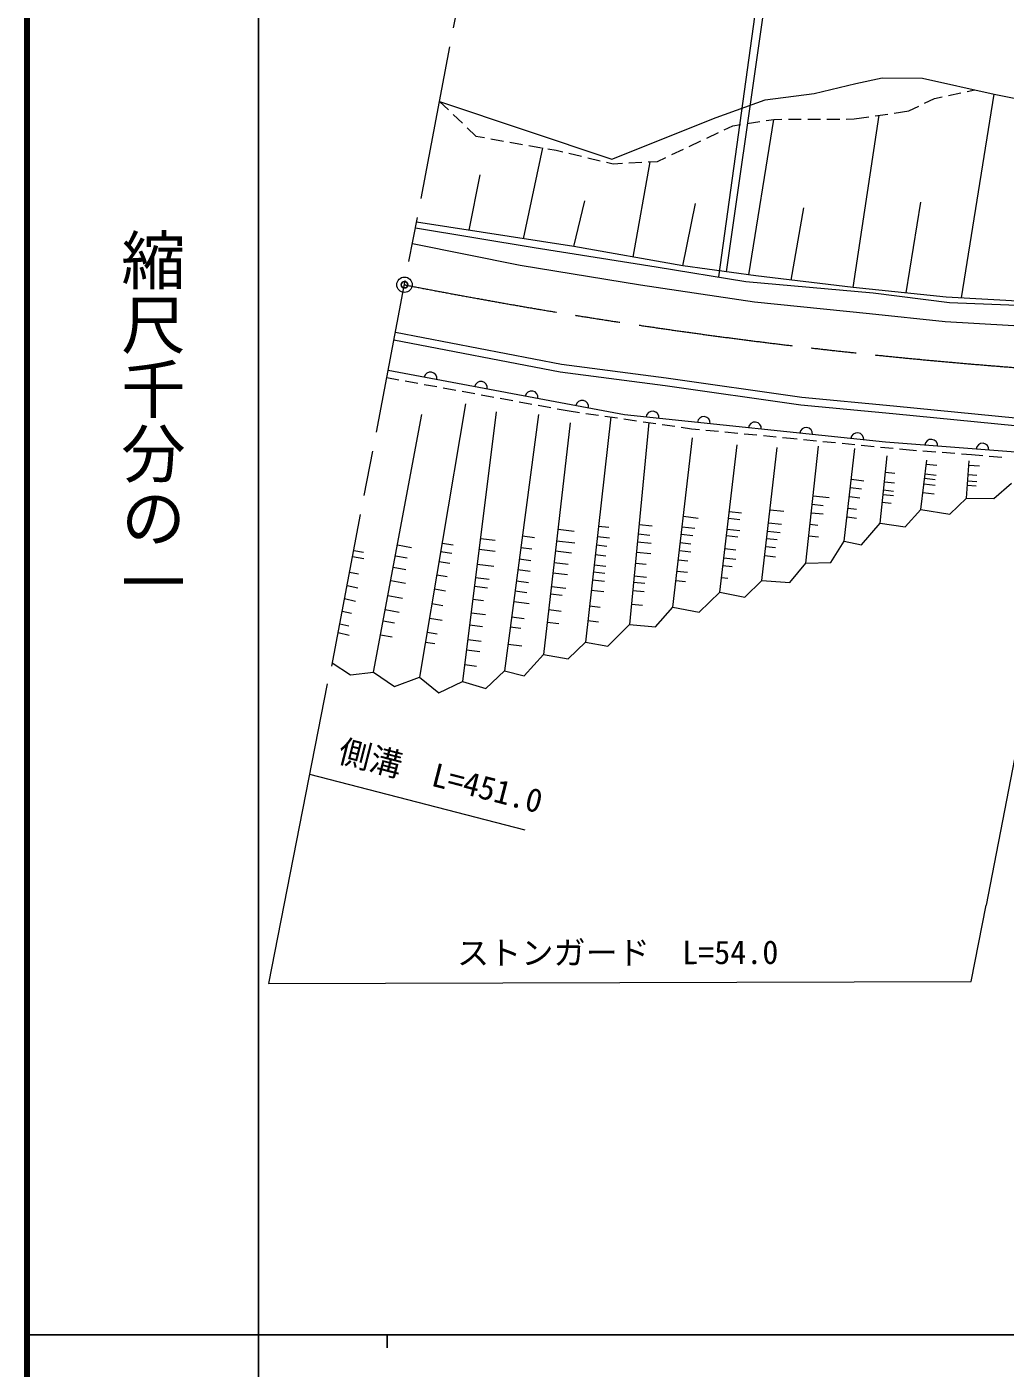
# Model space of a CAD drawing. Units: millimetres, scale not verified. Extents: x 40000 to 680000, y 20000 to 380000.
# Drawn here: x 40000 to 116038, y 202409 to 306636 of the extents above; entities that cross this region are included whole.
import ezdxf
from ezdxf.enums import TextEntityAlignment as Align

# ---------------------------------------------------------------- set-up
doc = ezdxf.new("R2010")
doc.units = ezdxf.units.MM
doc.header["$LTSCALE"] = 1000
doc.header["$PDMODE"] = 32
doc.header["$PDSIZE"] = 500
doc.linetypes.add('CHAIN', pattern=[18.5, 12, -1.5, 3.5, -1.5])
for name, color, linetype, lineweight in [('M-BGD', 7, 'Continuous', 13), ('M-BMK', 2, 'CHAIN', 13), ('M-BMK-SRVR', 3, 'Continuous', 13), ('M-STR-HTXT', 7, 'Continuous', 13), ('M-TTL', 2, 'Continuous', 140), ('M-TTL-BAND', 7, 'Continuous', 25)]:
    doc.layers.add(name, color=color, linetype=linetype, lineweight=lineweight)
doc.layers.add('M-OTRS', color=6, linetype='Continuous')
doc.styles.add('@ＭＳ ゴシック', font='')
doc.styles.add('ＭＳ ゴシック', font='')
doc.styles.get('@ＭＳ ゴシック').set_extended_font_data('@MS Gothic')
doc.styles.get('ＭＳ ゴシック').set_extended_font_data('MS Gothic')

msp = doc.modelspace()

# ---------------------------------------------------------------- linework, layer by layer
at = {"layer": 'M-BGD'}
for p, q in [((111625, 301301), (112603, 301511)), ((112638, 285570), (115187, 301404)), ((113092, 301616), (113676, 301741)), ((72074, 300830), (72764, 300173)), ((108556, 300100), (109330, 300476)), ((109779, 300695), (110553, 301071)), ((110553, 301071), (111137, 301196)), ((73127, 299829), (73851, 299140)), ((95974, 299116), (96961, 299271)), ((96121, 287355), (98071, 299446)), ((97455, 299349), (98071, 299446)), ((98071, 299446), (98690, 299449)), ((99190, 299452), (100190, 299456)), ((100690, 299459), (101690, 299463)), ((102190, 299466), (103190, 299471)), ((103690, 299473), (104309, 299476)), ((104221, 286391), (106241, 299760)), ((104309, 299476), (105443, 299642)), ((105938, 299715), (106927, 299860)), ((107422, 299933), (108556, 300100)), ((74214, 298796), (74905, 298139)), ((74905, 298139), (75561, 298024)), ((92842, 297987), (93747, 298414)), ((94199, 298627), (94864, 298941)), ((94864, 298941), (95480, 299038)), ((76054, 297937), (77038, 297763)), ((77531, 297677), (78516, 297503)), ((78609, 290164), (80106, 297223)), ((79008, 297416), (79993, 297243)), ((80485, 297156), (81142, 297040)), ((90130, 296706), (91034, 297133)), ((91486, 297347), (92390, 297774)), ((81142, 297040), (81651, 296921)), ((82138, 296806), (83111, 296578)), ((83598, 296463), (84571, 296235)), ((85058, 296120), (85567, 296001)), ((85567, 296001), (86291, 296038)), ((86791, 296064), (87789, 296116)), ((87129, 288739), (88438, 296149)), ((88289, 296142), (89013, 296179)), ((89013, 296179), (89677, 296493)), ((74369, 290823), (75247, 295136)), ((82523, 289555), (83376, 293116)), ((90997, 288053), (91959, 292914)), ((108340, 285963), (109480, 293015)), ((99403, 286959), (100392, 292561)), ((67978, 279389), (68916, 279217)), ((69407, 279126), (70391, 278946)), ((70883, 278856), (71866, 278675)), ((72358, 278585), (73342, 278405)), ((73833, 278314), (74817, 278134)), ((74085, 277352), (70527, 256095)), ((75309, 278044), (76292, 277863)), ((76784, 277773), (77768, 277593)), ((78260, 277503), (79243, 277322)), ((66952, 256495), (70699, 276520)), ((76482, 276716), (73867, 255777)), ((79764, 276514), (77125, 256599)), ((79735, 277232), (80719, 277052)), ((81210, 276961), (82148, 276789)), ((82148, 276789), (82942, 276674)), ((85392, 276318), (83414, 258819)), ((83437, 276602), (84426, 276458)), ((84921, 276387), (85911, 276243)), ((82238, 275858), (80156, 257853)), ((86406, 276171), (87395, 276027)), ((88351, 275888), (86837, 260186)), ((87890, 275955), (88880, 275812)), ((89374, 275740), (90364, 275596)), ((90859, 275524), (91653, 275409)), ((91653, 275409), (92270, 275350)), ((92767, 275303), (93763, 275208)), ((94261, 275161), (95256, 275066)), ((90208, 261553), (91732, 274698)), ((93856, 262704), (95207, 274163)), ((95754, 275018), (96749, 274924)), ((97247, 274876), (98243, 274781)), ((98740, 274734), (99357, 274675)), ((99357, 274675), (99876, 274624)), ((100373, 274575), (101368, 274476)), ((101866, 274427), (102861, 274328)), ((103359, 274279), (104354, 274180)), ((104851, 274131), (105846, 274033)), ((97134, 263618), (98325, 273955)), ((100536, 264965), (101533, 274044)), ((103537, 266681), (104355, 273866)), ((106312, 268058), (106879, 273302)), ((106344, 273983), (107339, 273885)), ((107837, 273836), (108355, 273784)), ((108355, 273784), (109143, 273724)), ((109642, 273687), (110639, 273611)), ((111138, 273573), (112135, 273497)), ((112633, 273460), (113422, 273400)), ((113422, 273400), (114295, 273326)), ((114793, 273285), (115789, 273201)), ((106743, 272040), (107452, 271964)), ((109488, 269137), (109939, 272975)), ((109902, 272662), (110733, 272564)), ((113023, 270001), (113235, 272916)), ((113211, 272583), (114039, 272523)), ((104083, 271479), (105062, 271368)), ((106660, 271279), (107434, 271195)), ((109721, 271123), (110597, 271020)), ((109772, 271554), (110597, 271457)), ((109813, 271907), (110667, 271806)), ((113097, 271018), (113794, 270968)), ((113123, 271369), (113829, 271317)), ((113157, 271839), (113846, 271789)), ((101111, 270196), (102371, 270057)), ((103930, 270133), (104747, 270040)), ((104010, 270837), (104870, 270739)), ((106555, 270302), (107347, 270216)), ((106592, 270649), (107365, 270566)), ((109641, 270443), (110527, 270339)), ((94596, 268983), (95558, 268869)), ((97768, 269115), (98842, 268992)), ((101038, 269539), (101882, 269446)), ((103828, 269241), (104485, 269166)), ((106489, 269698), (107190, 269622)), ((87586, 267954), (88604, 267856)), ((91025, 268602), (92186, 268468)), ((94533, 268449), (95418, 268345)), ((97650, 268094), (98650, 267978)), ((100868, 267989), (101473, 267923)), ((100967, 268884), (101900, 268782)), ((103750, 268551), (104485, 268468)), ((75253, 266878), (76393, 266736)), ((78515, 267089), (79452, 266965)), ((81284, 267604), (82534, 267459)), ((84344, 267043), (85295, 266935)), ((84433, 267839), (85222, 267749)), ((87516, 267228), (88429, 267140)), ((90863, 267209), (91766, 267105)), ((90931, 267794), (91906, 267681)), ((94377, 267122), (95261, 267017)), ((94434, 267605), (95418, 267489)), ((97511, 266883), (98318, 266790)), ((97575, 267446), (98563, 267332)), ((100769, 267084), (101533, 267000)), ((65408, 265937), (66170, 265811)), ((68803, 266389), (69887, 266186)), ((72164, 265878), (73029, 265733)), ((72272, 266523), (73132, 266379)), ((75150, 266052), (76400, 265896)), ((78395, 266184), (79247, 266071)), ((81088, 265910), (82342, 265765)), ((81179, 266698), (82604, 266533)), ((84269, 266381), (85085, 266289)), ((87380, 265815), (88499, 265707)), ((87457, 266613), (88517, 266511)), ((90717, 265950), (91609, 265847)), ((90787, 266554), (91609, 266458)), ((94257, 266104), (95103, 266004)), ((97439, 266266), (98196, 266179)), ((65320, 265477), (66191, 265328)), ((68643, 265534), (69548, 265364)), ((72032, 265090), (72865, 264951)), ((75004, 264885), (76287, 264725)), ((78277, 265296), (79175, 265177)), ((80983, 265001), (82080, 264874)), ((84094, 264836), (84998, 264734)), ((84184, 265630), (84998, 265538)), ((87298, 264966), (88132, 264886)), ((90632, 265215), (91364, 265131)), ((94101, 264779), (94824, 264694)), ((94171, 265380), (95103, 265270)), ((97358, 265559), (98196, 265462)), ((65090, 264272), (65780, 264136)), ((68478, 264648), (69455, 264465)), ((71858, 264049), (72669, 263913)), ((74876, 263859), (75927, 263728)), ((78167, 264461), (79123, 264334)), ((80892, 264219), (82028, 264087)), ((84031, 264276), (84928, 264175)), ((87201, 263966), (88167, 263873)), ((90532, 264351), (91347, 264257)), ((93990, 263844), (94492, 263785)), ((64891, 263230), (65718, 263036)), ((68286, 263621), (69434, 263406)), ((71675, 262957), (72536, 262813)), ((74791, 263177), (75814, 263049)), ((77948, 262812), (78867, 262690)), ((78052, 263595), (78990, 263471)), ((80769, 263151), (81888, 263022)), ((83872, 262869), (84841, 262760)), ((83962, 263669), (84893, 263563)), ((87093, 262841), (87992, 262754)), ((87155, 263487), (88045, 263401)), ((90446, 263609), (91190, 263523)), ((64698, 262221), (65543, 261998)), ((68068, 262458), (69208, 262245)), ((71485, 261822), (72320, 261683)), ((74665, 262165), (75485, 262063)), ((77839, 261987), (79052, 261827)), ((80704, 262585), (81608, 262480)), ((83734, 261648), (84561, 261554)), ((86990, 261772), (87853, 261689)), ((64510, 261237), (65245, 261084)), ((67860, 261349), (68951, 261145)), ((71295, 260684), (72269, 260521)), ((74533, 261112), (75640, 260973)), ((77679, 260784), (78651, 260655)), ((80561, 261353), (81539, 261240)), ((64194, 259581), (65040, 259378)), ((64321, 260245), (65019, 260087)), ((67700, 260490), (68577, 260326)), ((71112, 259594), (71899, 259463)), ((74415, 260163), (75413, 260038)), ((77577, 260014), (78404, 259905)), ((80449, 260383), (81346, 260279)), ((83604, 260493), (84421, 260401)), ((67494, 259392), (68385, 259225)), ((70985, 258834), (71714, 258713)), ((74274, 259037), (75311, 258908)), ((77399, 258670), (78476, 258528)), ((74171, 258215), (75208, 258086)), ((74030, 257082), (74961, 256965))]:
    msp.add_line(p, q, dxfattribs=at)
for points in [[(72074, 300830), (85476, 296346), (93565, 299592), (97397, 300958), (101198, 301463), (104436, 302235), (106485, 302681), (109604, 302651), (115187, 301404), (123415, 299740), (125525, 299561), (127961, 299383), (128852, 298759), (129951, 297155), (130545, 295462), (130367, 293799), (128881, 292463), (128139, 291334), (128347, 289433), (128763, 286730), (128995, 284801)], [(70199, 291015), (79419, 289492), (88924, 287990), (95875, 286856), (105766, 285965), (111715, 285224), (117637, 284980), (126594, 284343), (132208, 284189), (140209, 284383), (146725, 284523), (157047, 284750), (163110, 284925), (172125, 285257), (178135, 285536), (189491, 285921), (197581, 286270), (206945, 286619), (213864, 286812)], [(128995, 284801), (117918, 285256), (111454, 285640), (104221, 286391), (96656, 287282), (90997, 288053), (82523, 289555), (70283, 291458)], [(69968, 289808), (78337, 288115), (87692, 286600), (96543, 285264), (105483, 284373), (111364, 283749), (118938, 283303), (126363, 283006), (135778, 282561), (147510, 282680), (161589, 283036), (174538, 283482), (187287, 283892), (200792, 284189), (212603, 284783), (213913, 284731)], [(68648, 282900), (81557, 280420), (89695, 279351), (100239, 277866), (107367, 277182), (118678, 276084), (121842, 275962)], [(68535, 282311), (81461, 279827), (89614, 278756), (100169, 277270), (107310, 276585), (118638, 275485), (121819, 275362)], [(121399, 274238), (117840, 273498), (106732, 274359), (86446, 276497), (68081, 279927)], [(63743, 257219), (65163, 256271), (66952, 256495), (68584, 255386), (70527, 256095), (72017, 254893), (73867, 255777), (75676, 255222), (77125, 256599), (78666, 256209), (80156, 257853), (82078, 257514), (83414, 258819), (85161, 258511), (86837, 260186), (88851, 260001), (90208, 261553), (92263, 261142), (93856, 262704), (95809, 262313), (97134, 263618), (99293, 263464), (100536, 264965), (102489, 265006), (103537, 266681), (104883, 266373), (106312, 268058), (108254, 267781), (109488, 269137), (111728, 268767), (113023, 270001), (115161, 269990), (116538, 271172)]]:
    msp.add_lwpolyline(points, dxfattribs=at)
for centre, start, end in [((71365, 279314), 349.42261, 169.42261), ((75297, 278579), 349.42261, 169.42261), ((79229, 277845), 349.42261, 169.42261), ((83161, 277111), 349.42261, 169.42261), ((88633, 276267), 353.98226, 173.98226), ((92611, 275848), 353.98226, 173.98226), ((96589, 275428), 353.98226, 173.98226), ((100567, 275009), 353.98226, 173.98226), ((104545, 274590), 353.98226, 173.98226), ((110292, 274083), 355.56615, 175.56615), ((114280, 273774), 355.56615, 175.56615)]:
    msp.add_arc(centre, 500, start, end, dxfattribs=at)
at = {"layer": 'M-BMK'}
msp.add_line((63694, 256963), (76932, 326261), dxfattribs=at)
msp.add_arc((148074, 689183), 410214, 258.93637, 272.8407, dxfattribs=at)
at = {"layer": 'M-BMK-SRVR'}
msp.add_circle((69354, 286594), 600, dxfattribs=at)
at = {"layer": 'M-OTRS'}
msp.add_point((69354, 286594), dxfattribs=at)
at = {"layer": 'M-STR-HTXT'}
for p, q in [((121436, 273992), (114556, 238387)), ((61958, 248556), (78717, 244248))]:
    msp.add_line(p, q, dxfattribs=at)
for points in [[(78139, 332342), (79583, 339806), (100451, 335483), (93770, 287199)], [(94371, 287593), (99701, 324742), (213575, 322390), (213689, 315291)], [(63333, 255575), (58775, 232312), (113397, 232447), (114556, 238387)]]:
    msp.add_lwpolyline(points, dxfattribs=at)
at = {"layer": 'M-TTL'}
msp.add_line((40000, 380000), (40000, 20000), dxfattribs=at)
at = {"layer": 'M-TTL-BAND'}
for p, q in [((58000, 370000), (58000, 20000)), ((40000, 205000), (579000, 205000)), ((68000, 205000), (68000, 204000))]:
    msp.add_line(p, q, dxfattribs=at)

# ---------------------------------------------------------------- texts
at = {"layer": 'M-STR-HTXT', "style": 'ＭＳ ゴシック'}
for s, rotation, p in [('側溝\u3000L=451.0', 345.583, (71799, 247001)), ('ストンガード\u3000L=54.0', 0.141, (85924, 233237))]:
    msp.add_text(s, height=1833, rotation=rotation, dxfattribs=at).set_placement(p, align=Align.BOTTOM_CENTER)
at = {"layer": 'M-TTL-BAND', "style": '@ＭＳ ゴシック'}
msp.add_text('縮尺千分の一', height=3666, rotation=270, dxfattribs=at).set_placement((49777, 261030), align=Align.MIDDLE_RIGHT)

doc.saveas('drawing.dxf')
